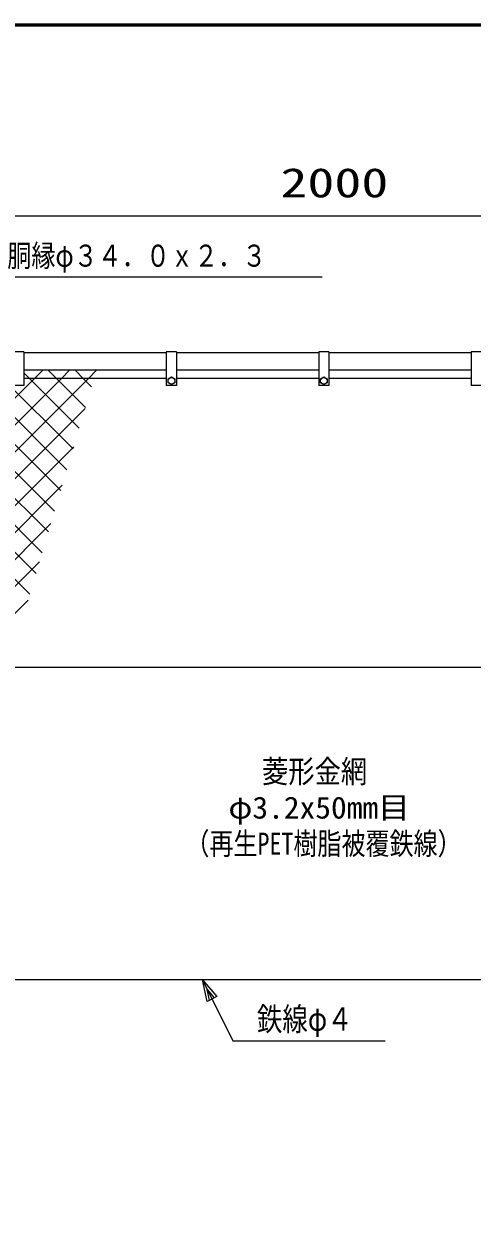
# Model space of a CAD drawing. Units: millimetres, scale not verified. Extents: x -4425 to 4425, y -3150 to 3150.
# Drawn here: x -2664 to -1783, y 585 to 2925 of the extents above; entities that cross this region are included whole.
import ezdxf
from ezdxf.enums import TextEntityAlignment as Align

# ---------------------------------------------------------------- set-up
doc = ezdxf.new("R2010")
doc.units = ezdxf.units.MM
doc.header["$LTSCALE"] = 20
for name, color, linetype, lineweight in [('0-0_1', 7, 'Continuous', 25), ('0-1_0', 1, 'Continuous', 25), ('0-4_WAKU', 7, 'Continuous', 25), ('0-5_EXTCNT-L', 4, 'Continuous', 25)]:
    doc.layers.add(name, color=color, linetype=linetype, lineweight=lineweight)
doc.styles.add('ＭＳ ゴシック', font='')
doc.styles.get('ＭＳ ゴシック').set_extended_font_data('MS Gothic')

msp = doc.modelspace()

# ---------------------------------------------------------------- linework, layer by layer
at = {"layer": '0-0_1'}
for p, q in [((-2664.2, 2278.99), (-2684.2, 2278.99)), ((-2664.2, 2278.99), (-2664.2, 2213)), ((-2384.26, 2276.99), (-2664.2, 2276.99)), ((-2384.26, 2278.99), (-2384.26, 2213)), ((-2364.27, 2278.99), (-2384.26, 2278.99)), ((-2364.27, 2278.99), (-2364.27, 2213)), ((-2084.32, 2276.99), (-2364.27, 2276.99)), ((-2084.32, 2278.99), (-2084.32, 2213)), ((-2064.33, 2278.99), (-2084.32, 2278.99)), ((-2064.33, 2278.99), (-2064.33, 2213)), ((-1784.38, 2276.99), (-2064.33, 2276.99)), ((-1784.38, 2278.99), (-1784.38, 2213)), ((-1764.39, 2278.99), (-1784.38, 2278.99)), ((-2384.26, 2243), (-2664.2, 2243)), ((-2384.26, 2226.75), (-2664.2, 2226.75)), ((-2380.76, 2218.25), (-2380.76, 2225.75)), ((-2084.32, 2243), (-2364.27, 2243)), ((-2084.32, 2226.75), (-2364.27, 2226.75)), ((-2080.82, 2218.25), (-2080.82, 2225.75)), ((-1784.38, 2243), (-2064.33, 2243)), ((-1784.38, 2226.75), (-2064.33, 2226.75)), ((-2664.2, 2213), (-2684.2, 2213)), ((-2364.26, 2213), (-2384.26, 2213)), ((-2374.26, 2214.5), (-2380.76, 2218.25)), ((-2064.33, 2213), (-2084.32, 2213)), ((-2074.32, 2214.5), (-2080.82, 2218.25)), ((-1764.39, 2213), (-1784.38, 2213)), ((-1077.88, 1657.12), (-3069.36, 1657.12)), ((-1077.88, 1042.24), (-3069.36, 1042.24))]:
    msp.add_line(p, q, dxfattribs=at)
at = {"layer": '0-0_1', "color": 4}
for points in [[(-2859.27, 2276.99), (-2744.19, 2426.96), (-2077.57, 2426.96)], [(-2313.26, 1042.24), (-2253.28, 922.26), (-1954.09, 922.26)], [(-2299.18, 1002.33), (-2303.87, 1023.46), (-2289.79, 1007.03)]]:
    msp.add_lwpolyline(points, dxfattribs=at)
at = {"layer": '0-0_1'}
for points in [[(-2380.76, 2225.75), (-2374.26, 2229.51), (-2367.76, 2225.75), (-2367.76, 2218.25), (-2374.26, 2214.5)], [(-2080.82, 2225.75), (-2074.32, 2229.51), (-2067.82, 2225.75), (-2067.82, 2218.25), (-2074.32, 2214.5)]]:
    msp.add_lwpolyline(points, dxfattribs=at)
at = {"layer": '0-0_1', "color": 4}
msp.add_lwpolyline([(-2303.87, 999.99), (-2313.26, 1042.24), (-2285.09, 1009.38)], close=True, dxfattribs=at)
at = {"layer": '0-0_1'}
for centre in [(-2374.26, 2222), (-2074.32, 2222)]:
    msp.add_circle(centre, 6.5, dxfattribs=at)
at = {"layer": '0-1_0', "color": 2}
msp.add_line((-3029.12, 2546.94), (-1119.52, 2546.94), dxfattribs=at)
at = {"layer": '0-4_WAKU'}
msp.add_line((-4048.13, 2923.02), (4197.87, 2923.02), dxfattribs=at)
msp.add_lwpolyline([(-4050.13, 2925.02), (4199.87, 2925.02), (4199.87, -2924.98), (-4050.13, -2924.98)], close=True, dxfattribs=at)
msp.add_lwpolyline([(-4046.13, -2920.98), (-4046.13, 2921.02), (4195.87, 2921.02)], dxfattribs=at)
at = {"layer": '0-5_EXTCNT-L'}
for p, q in [((-3043.83, 1826.5), (-2643.58, 2226.75)), ((-3043.83, 1773.47), (-2590.55, 2226.75)), ((-2616.12, 1924.24), (-2918.63, 2226.75)), ((-2603.97, 1965.12), (-2865.6, 2226.75)), ((-2591.82, 2006.01), (-2812.56, 2226.75)), ((-2579.67, 2046.89), (-2759.53, 2226.75)), ((-2567.51, 2087.77), (-2706.5, 2226.75)), ((-2643.58, 2226.75), (-2627.33, 2243)), ((-2600.43, 2226.75), (-2616.68, 2243)), ((-2543.21, 2169.53), (-2600.43, 2226.75)), ((-2590.55, 2226.75), (-2574.3, 2243)), ((-2547.4, 2226.75), (-2563.65, 2243)), ((-2531.06, 2210.41), (-2547.4, 2226.75)), ((-2628.27, 1883.36), (-2964.14, 2219.23)), ((-2948.05, 1657.12), (-2588.71, 2016.45)), ((-2895.02, 1657.12), (-2611.14, 1940.99)), ((-2841.99, 1657.12), (-2633.58, 1865.52)), ((-2788.95, 1657.12), (-2656.01, 1790.06))]:
    msp.add_line(p, q, dxfattribs=at)
for points in [[(-3594.02, 1170.25), (-3107.15, 1657.12), (-3104.42, 1659.85), (-3074.12, 1690.14), (-3043.83, 1720.44), (-2537.51, 2226.75), (-2521.42, 2242.85)], [(-2652.58, 1801.6), (-3043.83, 2192.85), (-3074.12, 2223.14), (-3077.73, 2226.75)], [(-2640.43, 1842.48), (-3024.7, 2226.75), (-3040.94, 2243)], [(-2555.36, 2128.65), (-2653.46, 2226.75), (-2664.2, 2237.49)], [(-3594.02, 1117.21), (-3104.42, 1606.82), (-3074.12, 1637.11), (-3054.12, 1657.12), (-3043.83, 1667.4), (-2543.85, 2167.38)], [(-3594.02, 1064.18), (-3104.42, 1553.78), (-3074.12, 1584.08), (-3043.83, 1614.37), (-3001.08, 1657.12), (-2566.28, 2091.92)]]:
    msp.add_lwpolyline(points, dxfattribs=at)

# ---------------------------------------------------------------- texts
at = {"layer": '0-0_1', "color": 4, "style": 'ＭＳ ゴシック'}
for s, height, width, p in [('胴縁φ３４．０ｘ２．３', 43.4, 0.8, (-2696.95, 2433.61)), ('菱形金網', 44.6, 0.85, (-2196.02, 1417.08)), ('鉄線φ４', 45.91, 0.8, (-2206.04, 928.43))]:
    msp.add_text(s, height=height, dxfattribs=dict(at, width=width)).set_placement(p, align=Align.BOTTOM_LEFT)
at = {"layer": '0-1_0', "color": 3, "style": 'ＭＳ ゴシック', "width": 1.35}
msp.add_text('2000', height=57.77, dxfattribs=at).set_placement((-2159.82, 2565.83), align=Align.BOTTOM_LEFT)
at = {"layer": '0-5_EXTCNT-L', "style": 'ＭＳ ゴシック'}
for s, width, p in [('φ3.2x50mm目', 1.05, (-2261.97, 1346.9)), ('（再生PET樹脂被覆鉄線）', 0.8, (-2346.62, 1276.02))]:
    msp.add_text(s, height=43.3, dxfattribs=dict(at, width=width)).set_placement(p, align=Align.BOTTOM_LEFT)

doc.saveas('drawing.dxf')
